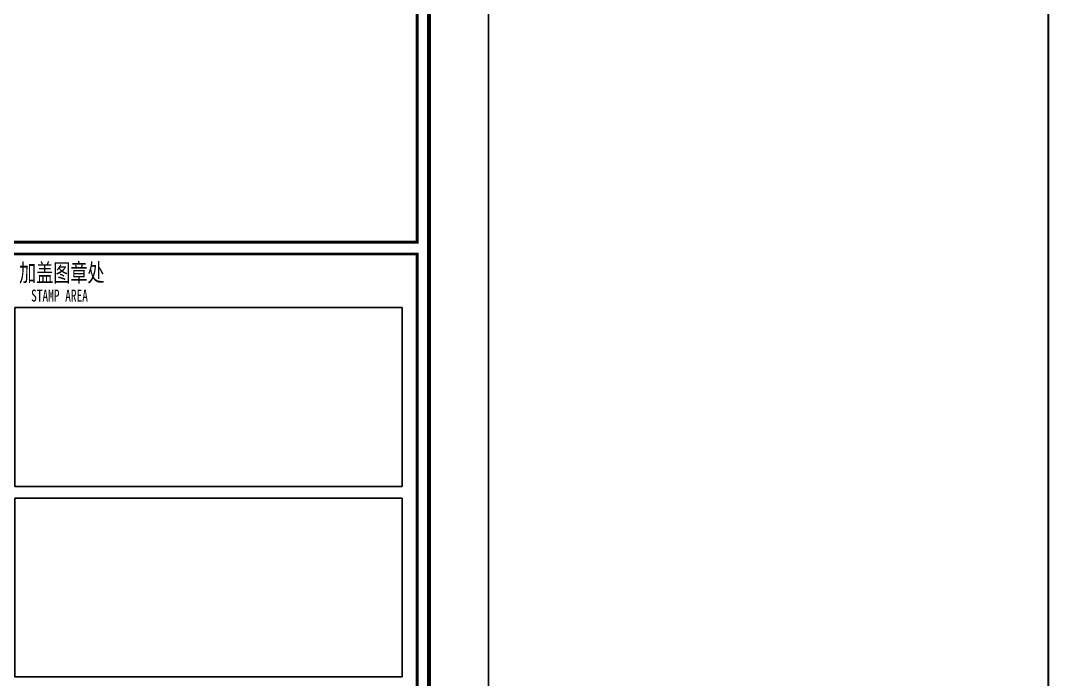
# Model space of a CAD drawing. Extents: x 36524853 to 36525459, y 2743936 to 2747542.
# Drawn here: x 36525150.9 to 36525237.2, y 2746623.1 to 2746678.4 of the extents above; entities that cross this region are included whole.
import ezdxf

# ---------------------------------------------------------------- set-up
doc = ezdxf.new("R2010")
doc.units = 0
doc.header["$LTSCALE"] = 1000
doc.header["$MEASUREMENT"] = 0
for name, color, linetype in [('_0', 7, 'Continuous'), ('A0-11 图框-粗线', 16, 'Continuous'), ('A0-12 图框-中粗线', 41, 'Continuous'), ('A0-13 图框-细线', 7, 'Continuous'), ('A0-21 图框-不可改文字', 7, 'Continuous')]:
    doc.layers.add(name, color=color, linetype=linetype)
doc.layers.add('yichutu', color=7, linetype='Continuous', true_color=0xffffff, plot=False)
doc.styles.add('SKED-粗宋体', font='', dxfattribs={"width": 0.7})
doc.styles.get('SKED-粗宋体').set_extended_font_data('SimSun')

# ---------------------------------------------------------------- blocks, each defined once
blk = doc.blocks.new('A$C00E3302F')
at = {"layer": 'A0-12 图框-中粗线', "const_width": 50, "flags": 128}
blk.add_lwpolyline([(0, 200), (0, 10700), (7000, 10700), (7000, 200)], close=True, dxfattribs=at)
at = {"layer": 'A0-13 图框-细线'}
for points in [[(6750, 9800), (250, 9800), (250, 6800), (6750, 6800)], [(6750, 6600), (250, 6600), (250, 3600), (6750, 3600)]]:
    blk.add_lwpolyline(points, close=True, dxfattribs=at)
at = {"layer": 'A0-21 图框-不可改文字', "style": 'SKED-粗宋体', "width": 0.7}
for s, height, p in [('加盖图章处', 300, (322, 10237)), ('STAMP AREA', 200, (523, 9902))]:
    blk.add_text(s, height=height, dxfattribs=at).set_placement(p)
blk = doc.blocks.new('A$C6202001D')
at = {"layer": 'A0-11 图框-粗线', "const_width": 70}
blk.add_lwpolyline([(58400, 41000), (2500, 41000), (2500, 1000), (58400, 1000)], close=True, dxfattribs=at)
at = {"layer": 'A0-12 图框-中粗线', "const_width": 50, "flags": 128}
blk.add_lwpolyline([(58200, 40800), (58200, 30800), (51200, 30800), (51200, 40800)], close=True, dxfattribs=at)
at = {"layer": 'A0-13 图框-细线'}
blk.add_lwpolyline([(59400, 42000), (0, 42000), (0, 0), (59400, 0)], close=True, dxfattribs=at)
blk.add_blockref('A$C00E3302F', (51200, 19900))
blk = doc.blocks.new('33')
at = {"layer": 'Defpoints'}
blk.add_lwpolyline([(36502158.808, 2731665.999), (36502400.933, 2731665.999), (36502400.933, 2731494.799), (36502158.808, 2731494.799)], close=True, dxfattribs=at)
blk = doc.blocks.new('yct-420-297-420-297-1-3000.0')
at = {"layer": 'yichutu', "color": 7, "linetype": 'Continuous', "true_color": 0xffffff}
blk.add_lwpolyline([(0, 0), (0, 297), (420, 297), (420, 0)], close=True, dxfattribs=at)

msp = doc.modelspace()

# ---------------------------------------------------------------- block references
at = {"xscale": 0.005, "yscale": 0.005, "zscale": 0.005}
msp.add_blockref('A$C6202001D', (36524893.161, 2746505.809), dxfattribs=at)
at = {"layer": '_0', "xscale": 1.583838383838384, "yscale": 1.583838383838384, "zscale": 1.583838383838384}
msp.add_blockref('33', (-21288666.546, -1579771.075), dxfattribs=at)
at = {"layer": 'yichutu', "linetype": 'Continuous', "xscale": 0.9129735061014543, "yscale": 0.9129735061014543, "zscale": 0.9129735061014543}
msp.add_blockref('yct-420-297-420-297-1-3000.0', (36524853.668, 2746475.232), dxfattribs=at)

doc.saveas('drawing.dxf')
